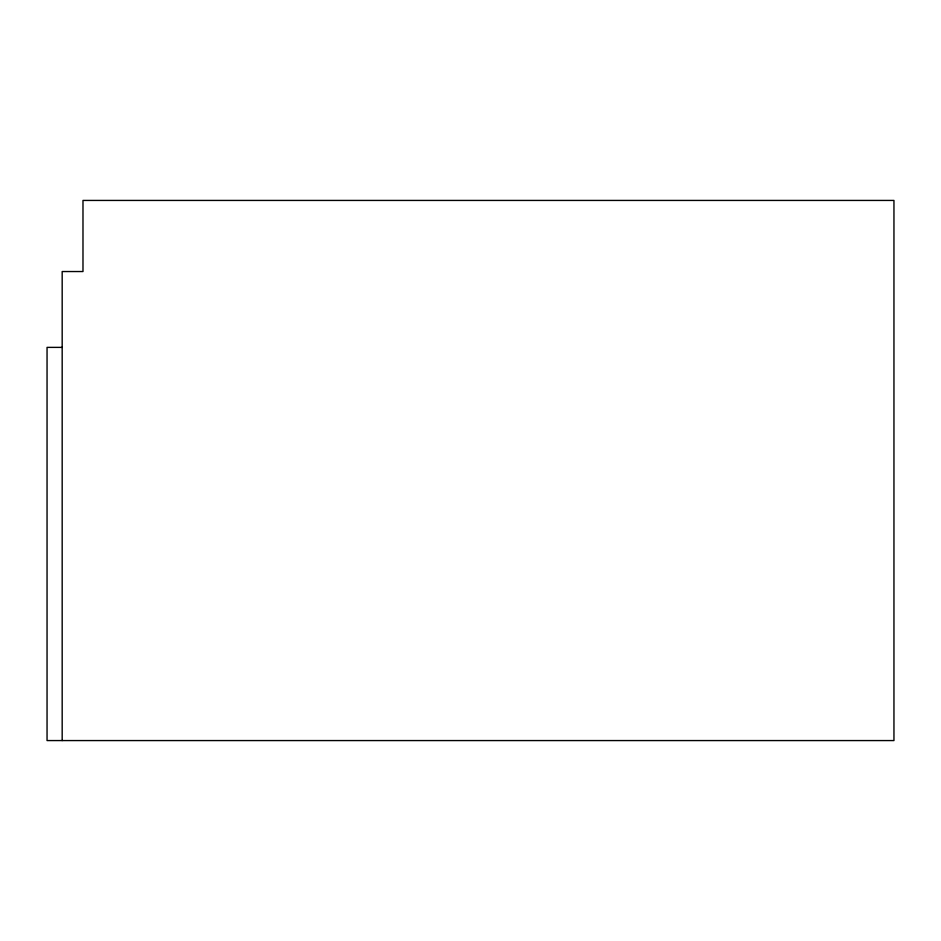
<?xml version="1.0" encoding="UTF-8"?>
<svg xmlns="http://www.w3.org/2000/svg" width="941" height="941" viewBox="0 0 941 941"><rect width="100%" height="100%" fill="white"/><g stroke="black" fill="none" stroke-linecap="round" stroke-linejoin="round"><path stroke-width="1.41" d="M62.177 347.382L47.05 347.382L47.05 740.567L893.95 740.567L893.95 200.433L82.984 200.433L82.984 271.537L62.177 271.537L62.177 740.567"/></g></svg>
